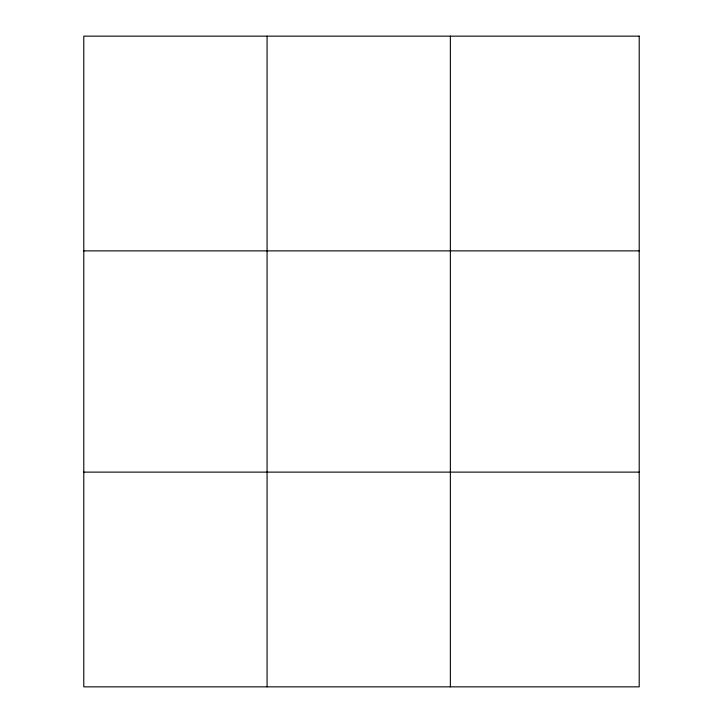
<?xml version="1.0" encoding="UTF-8"?>
<svg xmlns="http://www.w3.org/2000/svg" width="723" height="723" viewBox="0 0 723 723"><rect width="100%" height="100%" fill="white"/><g stroke="black" fill="none" stroke-linecap="round" stroke-linejoin="round"><path stroke-width="1.08" d="M267.076 686.85L267.076 36.15M450.366 686.85L450.366 36.15M83.787 250.881L639.213 250.881M83.787 472.119L639.213 472.119M639.213 36.15L639.213 686.85L83.787 686.85L83.787 36.15L639.213 36.15"/></g></svg>
